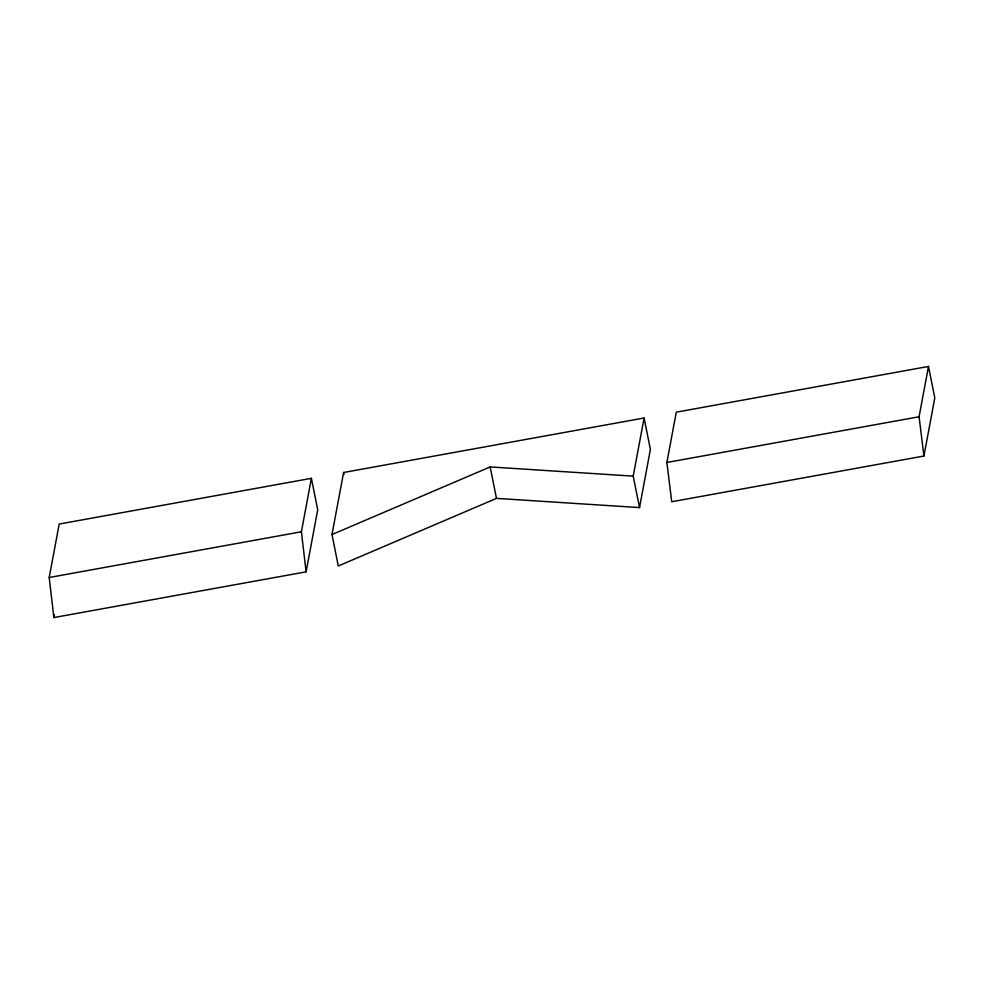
<?xml version="1.0" encoding="UTF-8"?>
<svg xmlns="http://www.w3.org/2000/svg" width="984" height="984" viewBox="0 0 984 984"><rect width="100%" height="100%" fill="white"/><g stroke="black" fill="none" stroke-linecap="round" stroke-linejoin="round"><path stroke-width="1.48" d="M49.2 577.497L59.2 524.054L311.399 478.322L317.709 509.773L306.098 571.839L53.886 617.558L49.2 577.497L301.399 531.778L311.399 478.322M53.886 617.558L54.44 614.594M331.989 534.546L343.601 472.492L644.102 418.003L650.399 449.454L639.526 507.584L496.465 498.384L338.287 565.997L331.989 534.546L490.167 466.933L633.216 476.133L639.526 507.584M633.216 476.133L644.102 418.003M666.881 462.48L676.291 412.173L928.49 366.442L934.8 397.893L923.927 456.022L671.715 501.742L666.881 462.48L919.081 416.761L928.49 366.442M490.167 466.933L496.465 498.384M343.601 472.492L343.994 474.448M919.081 416.761L923.927 456.022M301.399 531.778L306.098 571.839"/></g></svg>
